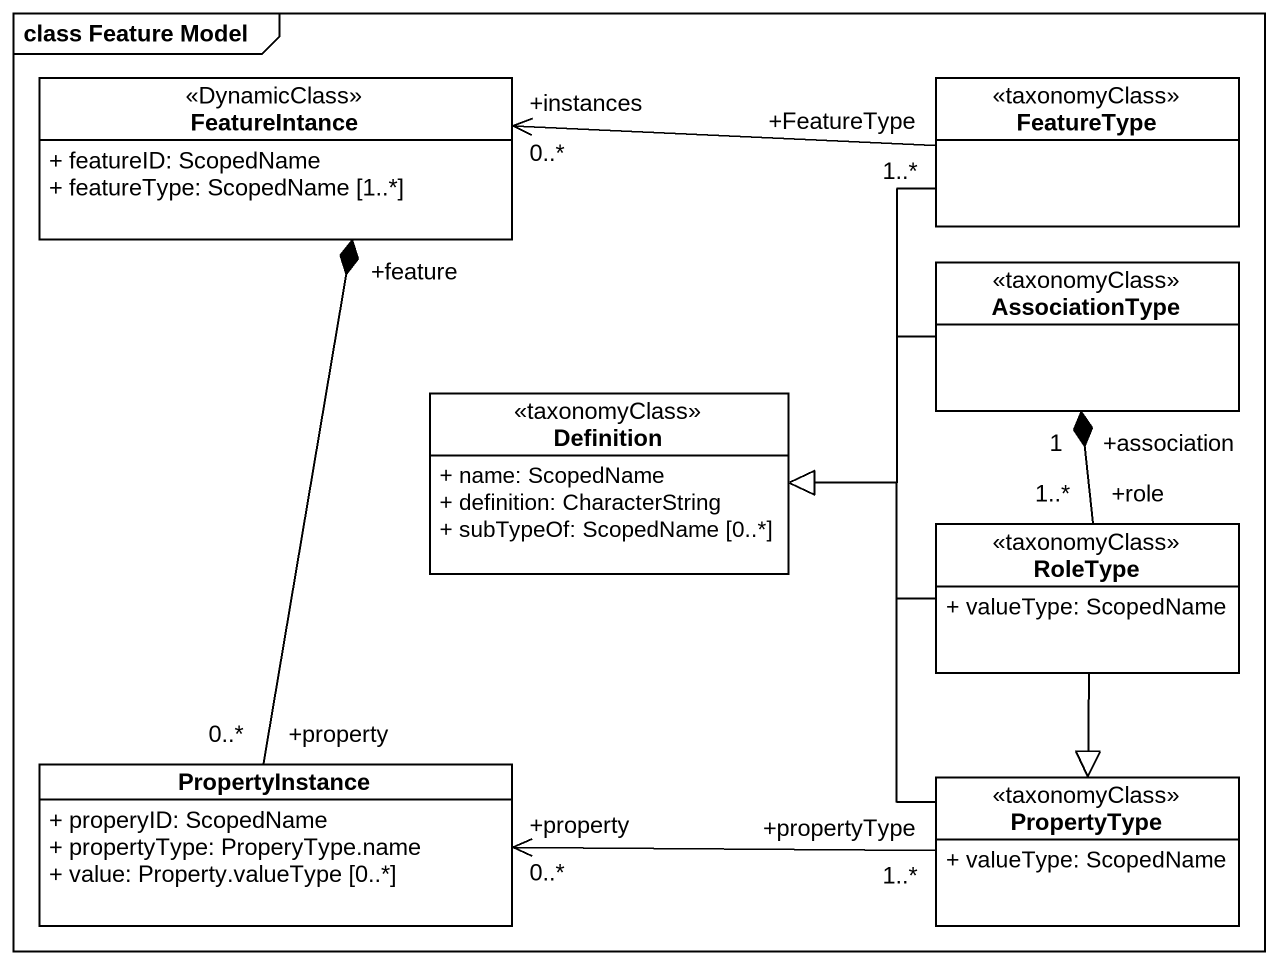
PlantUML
@startuml
mainframe class Feature Model
hide circle
hide empty members
skinparam classAttributeIconSize 0
class FeatureIntance <<DynamicClass>> {
  + featureID: ScopedName
  + featureType: ScopedName [1..*]
}
class FeatureType <<taxonomyClass>>
class AssociationType <<taxonomyClass>>
class Definition <<taxonomyClass>> {
  + name: ScopedName
  + definition: CharacterString
  + subTypeOf: ScopedName [0..*]
}
class RoleType <<taxonomyClass>> {
  + valueType: ScopedName
}
class PropertyInstance {
  + properyID: ScopedName
  + propertyType: ProperyType.name
  + value: Property.valueType [0..*]
}
class PropertyType <<taxonomyClass>> {
  + valueType: ScopedName
}
FeatureIntance "+instances\n0..*" <-right- "+FeatureType\n1..*" FeatureType
FeatureType --|> Definition
AssociationType -left-|> Definition
RoleType "+role\n1..*" -up-* "+association\n1" AssociationType
RoleType -left-|> Definition
RoleType --|> PropertyType
PropertyInstance "+property\n0..*" -up-* "+feature" FeatureIntance
PropertyInstance "+property\n0..*" <-right- "+propertyType\n1..*" PropertyType
PropertyType -up-|> Definition
@enduml
